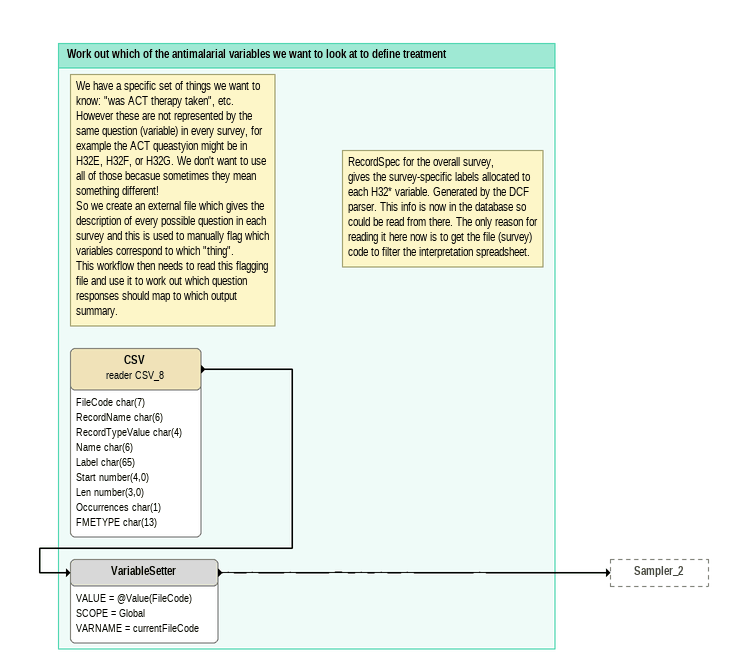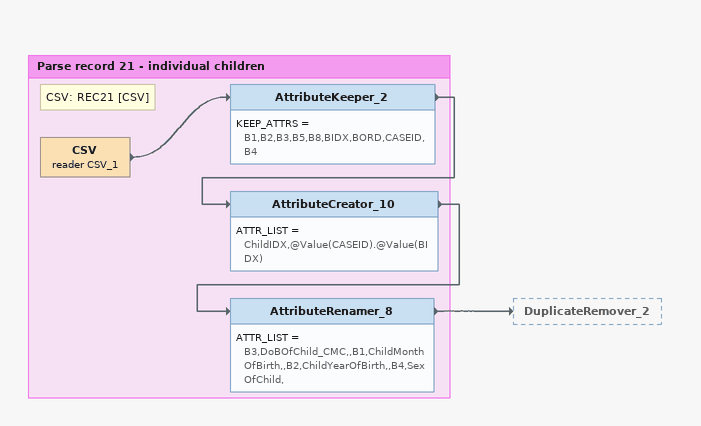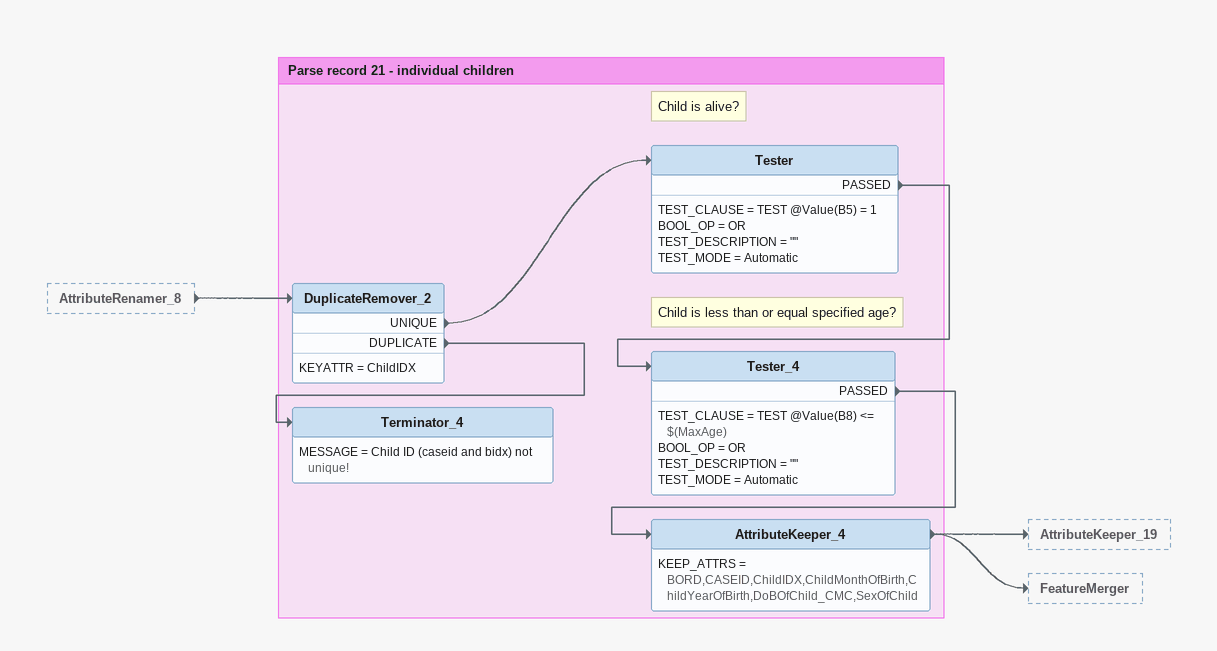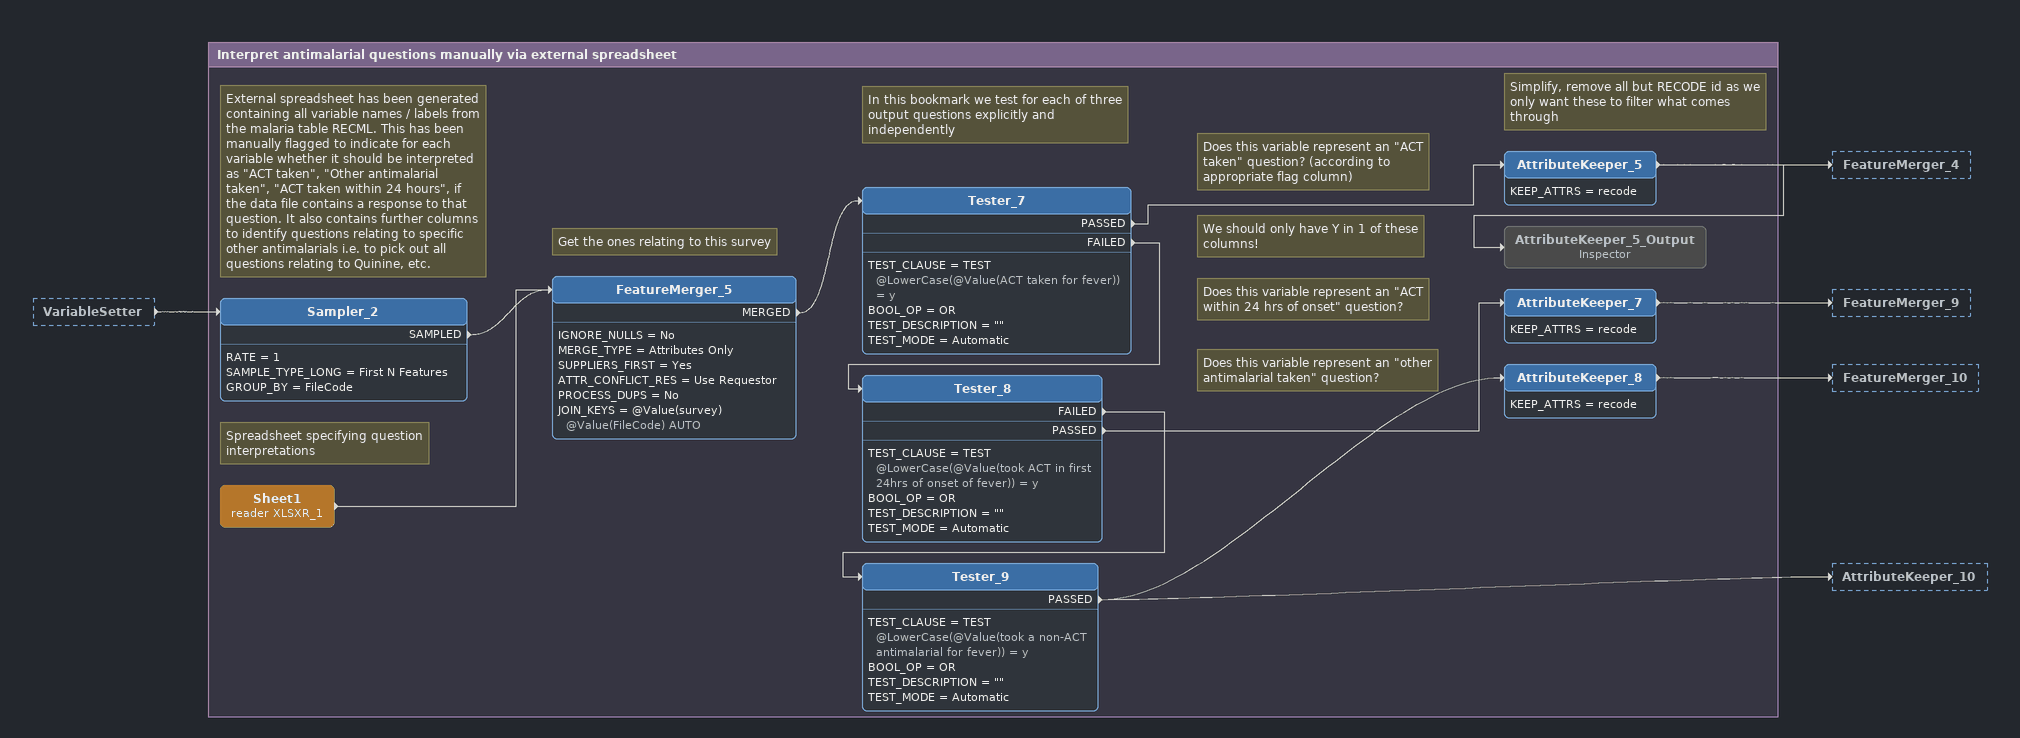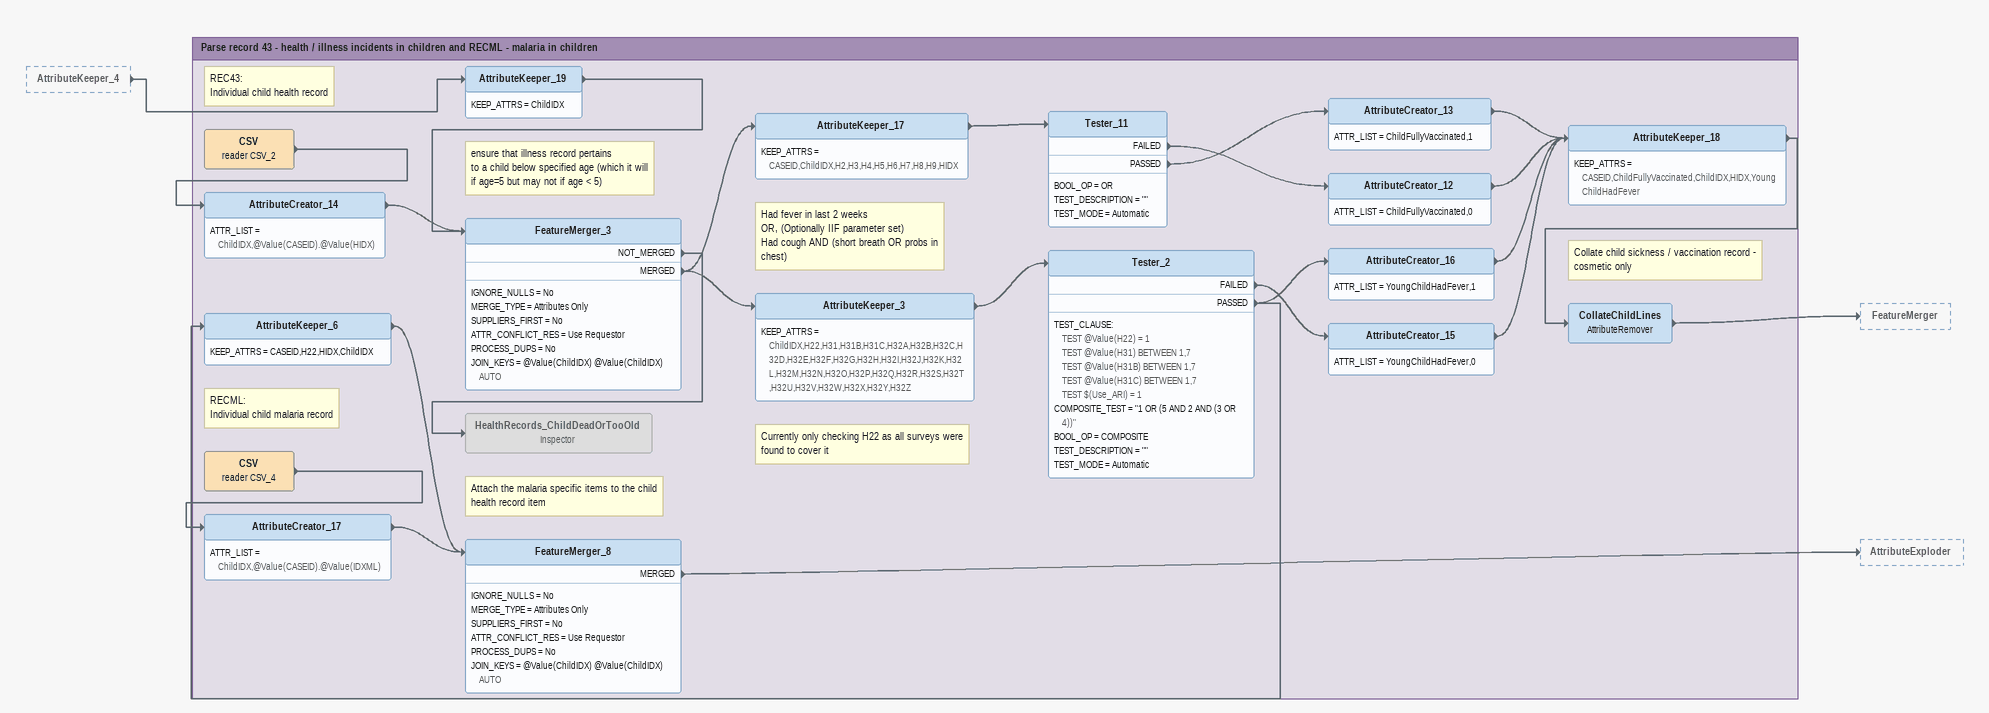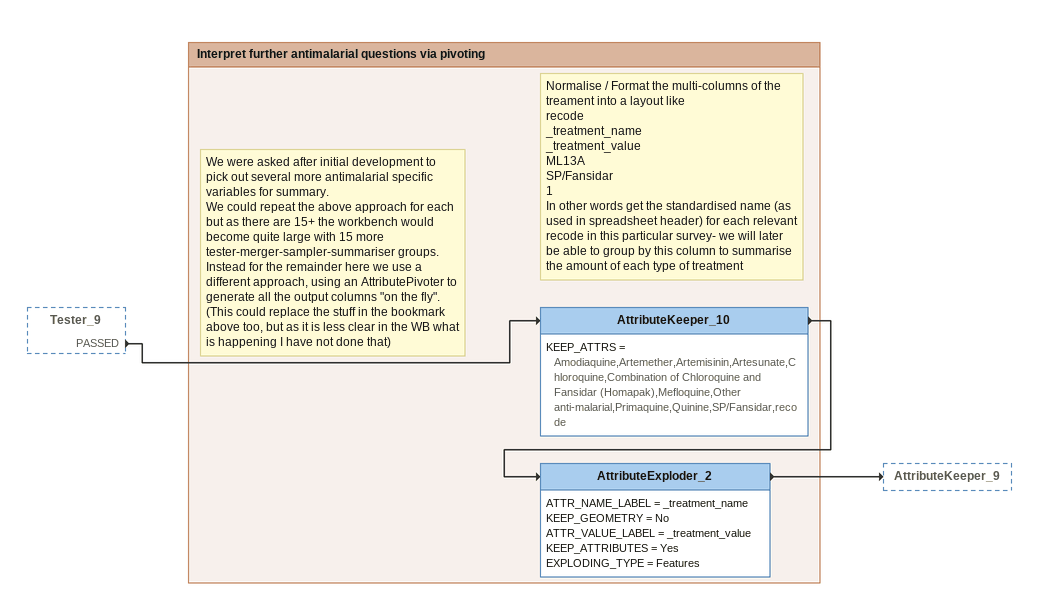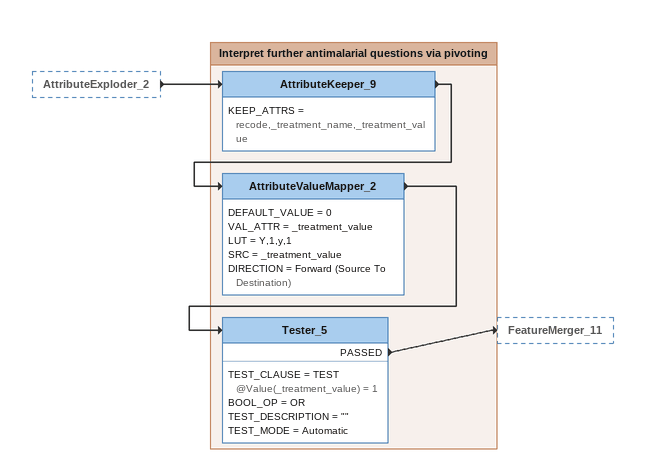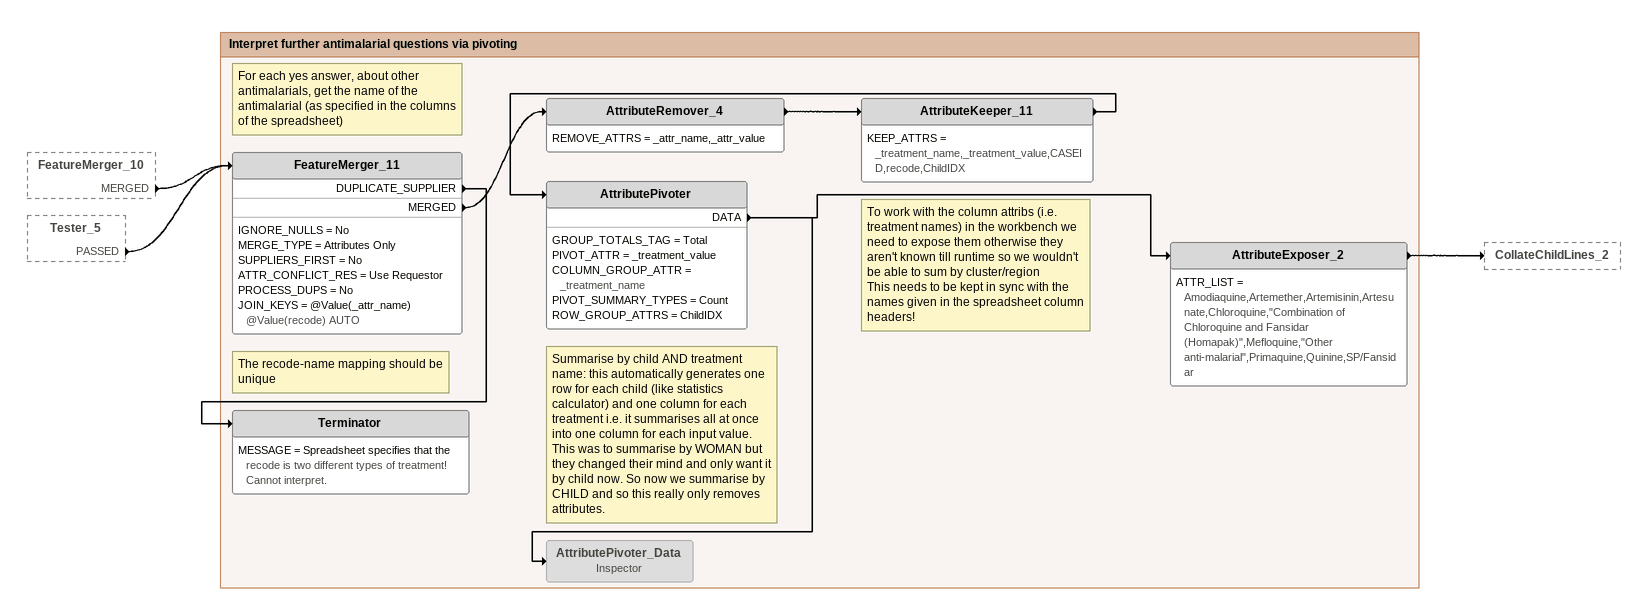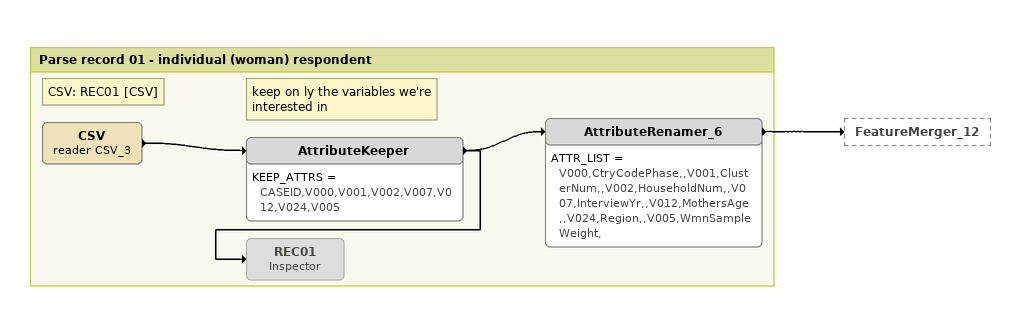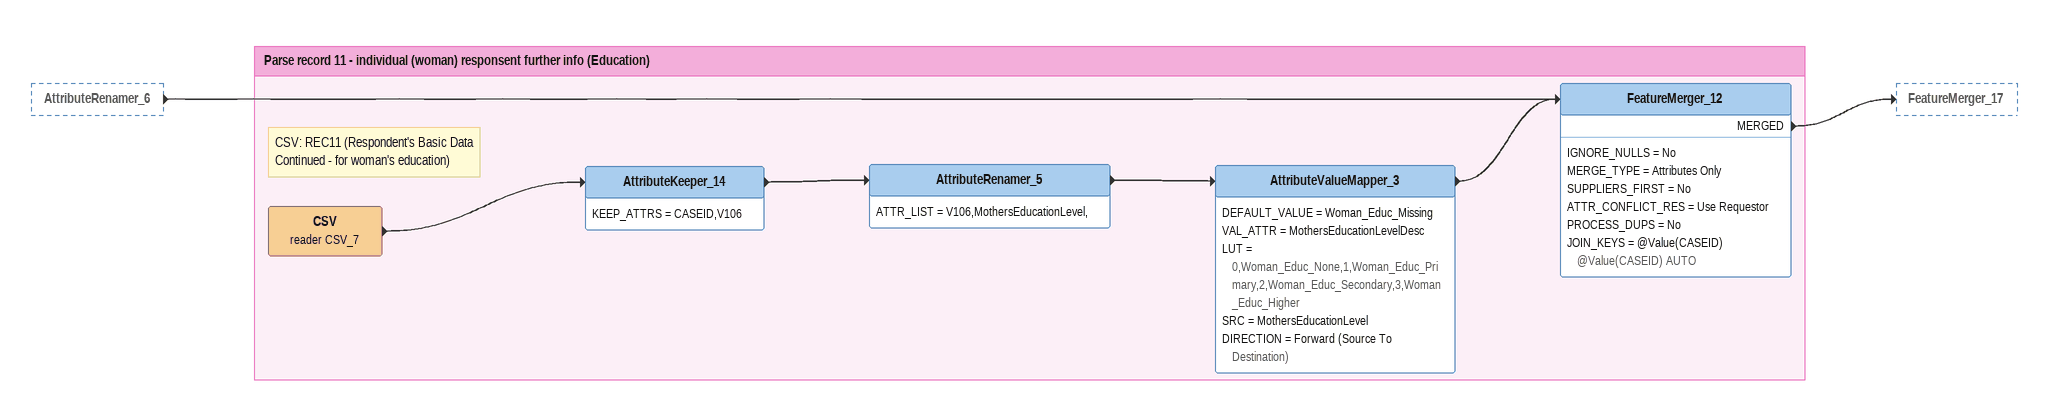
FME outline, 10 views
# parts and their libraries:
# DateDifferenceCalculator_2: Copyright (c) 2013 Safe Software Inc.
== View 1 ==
Bookmark: Work out which of the antimalarial variables we want to look at to define treatment
Note: We have a specific set of things we want to know: "was ACT therapy taken", etc. / However these are not represented by the same question (variable) in every survey, for example the ACT queastyion might be in H32E, H32F, or H32G. We don't want to use all of those becasue sometimes they mean something different! / So we create an external file which gives the description of every possible question in each survey and this is used to manually flag which variables correspond to which "thing". / This workflow then needs to read this flagging file and use it to work out which question responses should map to which output summary.
Note: RecordSpec for the overall survey, / gives the survey-specific labels allocated to each H32* variable. Generated by the DCF parser. This info is now in the database so could be read from there. The only reason for reading it here now is to get the file (survey) code to filter the interpretation spreadsheet.
CSV (reader CSV_8)
    attributes: FileCode char(7), RecordName char(6), RecordTypeValue char(4), Name char(6), Label char(65), Start number(4,0), Len number(3,0), Occurrences char(1), FMETYPE char(13)
    -> VariableSetter
VariableSetter
    VALUE = @Value(FileCode)
    SCOPE = Global
    VARNAME = currentFileCode
    -> Sampler_2

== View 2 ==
Bookmark: Parse record 21 - individual children
Note: CSV: REC21 [CSV]
CSV (reader CSV_1)
    -> AttributeKeeper_2
AttributeKeeper_2
    KEEP_ATTRS = B1,B2,B3,B5,B8,BIDX,BORD,CASEID,B4
    -> AttributeCreator_10
AttributeCreator_10
    ATTR_LIST = ChildIDX,@Value(CASEID).@Value(BIDX)
    -> AttributeRenamer_8
AttributeRenamer_8
    ATTR_LIST = B3,DoBOfChild_CMC,,B1,ChildMonthOfBirth,,B2,ChildYearOfBirth,,B4,SexOfChild,
    -> DuplicateRemover_2

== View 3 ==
AttributeRenamer_8 [outside]
    -> DuplicateRemover_2

Bookmark: Parse record 21 - individual children
DuplicateRemover_2
    KEYATTR = ChildIDX
    UNIQUE -> Tester
    DUPLICATE -> Terminator_4
Note: Child is alive?
Tester
    TEST_CLAUSE = TEST @Value(B5) = 1
    BOOL_OP = OR
    TEST_DESCRIPTION = ""
    TEST_MODE = Automatic
    PASSED -> Tester_4
Note: Child is less than or equal specified age?
Tester_4
    TEST_CLAUSE = TEST @Value(B8) <= $(MaxAge)
    BOOL_OP = OR
    TEST_DESCRIPTION = ""
    TEST_MODE = Automatic
    PASSED -> AttributeKeeper_4
AttributeKeeper_4
    KEEP_ATTRS = BORD,CASEID,ChildIDX,ChildMonthOfBirth,ChildYearOfBirth,DoBOfChild_CMC,SexOfChild
    -> AttributeKeeper_19
    -> FeatureMerger
Terminator_4
    MESSAGE = Child ID (caseid and bidx) not unique!

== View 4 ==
VariableSetter [outside]
    -> Sampler_2

Bookmark: Interpret antimalarial questions manually via external spreadsheet
Note: Spreadsheet specifying question interpretations
Sheet1 (reader XLSXR_1)
    -> FeatureMerger_5
Note: External spreadsheet has been generated containing all variable names / labels from the malaria table RECML. This has been manually flagged to indicate for each variable whether it should be interpreted as "ACT taken", "Other antimalarial taken", "ACT taken within 24 hours", if the data file contains a response to that question. It also contains further columns to identify questions relating to specific other antimalarials i.e. to pick out all questions relating to Quinine, etc.
Sampler_2
    RATE = 1
    SAMPLE_TYPE_LONG = First N Features
    GROUP_BY = FileCode
    SAMPLED -> FeatureMerger_5
Note: Get the ones relating to this survey
FeatureMerger_5
    IGNORE_NULLS = No
    MERGE_TYPE = Attributes Only
    SUPPLIERS_FIRST = Yes
    ATTR_CONFLICT_RES = Use Requestor
    PROCESS_DUPS = No
    JOIN_KEYS = @Value(survey) @Value(FileCode) AUTO
    MERGED -> Tester_7
Note: In this bookmark we test for each of three output questions explicitly and independently
Note: Does this variable represent an "ACT taken" question? (according to appropriate flag column)
Note: We should only have Y in 1 of these columns!
Tester_7
    TEST_CLAUSE = TEST @LowerCase(@Value(ACT taken for fever)) = y
    BOOL_OP = OR
    TEST_DESCRIPTION = ""
    TEST_MODE = Automatic
    PASSED -> AttributeKeeper_5
    FAILED -> Tester_8
Note: Simplify, remove all but RECODE id as we only want these to filter what comes through
AttributeKeeper_5
    KEEP_ATTRS = recode
    -> FeatureMerger_4
    -> AttributeKeeper_5_Output
AttributeKeeper_5_Output: Inspector [off]
Note: Does this variable represent an "ACT within 24 hrs of onset" question?
Tester_8
    TEST_CLAUSE = TEST @LowerCase(@Value(took ACT in first 24hrs of onset of fever)) = y
    BOOL_OP = OR
    TEST_DESCRIPTION = ""
    TEST_MODE = Automatic
    FAILED -> Tester_9
    PASSED -> AttributeKeeper_7
AttributeKeeper_7
    KEEP_ATTRS = recode
    -> FeatureMerger_9
Note: Does this variable represent an "other antimalarial taken" question?
Tester_9
    TEST_CLAUSE = TEST @LowerCase(@Value(took a non-ACT antimalarial for fever)) = y
    BOOL_OP = OR
    TEST_DESCRIPTION = ""
    TEST_MODE = Automatic
    PASSED -> AttributeKeeper_8
    PASSED -> AttributeKeeper_10
AttributeKeeper_8
    KEEP_ATTRS = recode
    -> FeatureMerger_10

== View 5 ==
AttributeKeeper_4 [outside]
    -> AttributeKeeper_19

Bookmark: Parse record 43 - health / illness incidents in children and RECML - malaria in children
AttributeKeeper_19
    KEEP_ATTRS = ChildIDX
    -> FeatureMerger_3
Note: REC43: / Individual child health record
CSV (reader CSV_2)
    -> AttributeCreator_14
AttributeCreator_14
    ATTR_LIST = ChildIDX,@Value(CASEID).@Value(HIDX)
    -> FeatureMerger_3
Note: ensure that illness record pertains / to a child below specified age (which it will / if age=5 but may not if age < 5)
FeatureMerger_3
    IGNORE_NULLS = No
    MERGE_TYPE = Attributes Only
    SUPPLIERS_FIRST = No
    ATTR_CONFLICT_RES = Use Requestor
    PROCESS_DUPS = No
    JOIN_KEYS = @Value(ChildIDX) @Value(ChildIDX) AUTO
    NOT_MERGED -> HealthRecords_ChildDeadOrTooOld
    MERGED -> AttributeKeeper_3
    MERGED -> AttributeKeeper_17
AttributeKeeper_17
    KEEP_ATTRS = CASEID,ChildIDX,H2,H3,H4,H5,H6,H7,H8,H9,HIDX
    -> Tester_11
Tester_11
    BOOL_OP = OR
    TEST_DESCRIPTION = ""
    TEST_MODE = Automatic
    FAILED -> AttributeCreator_12
    PASSED -> AttributeCreator_13
AttributeCreator_13
    ATTR_LIST = ChildFullyVaccinated,1
    -> AttributeKeeper_18
AttributeCreator_12
    ATTR_LIST = ChildFullyVaccinated,0
    -> AttributeKeeper_18
AttributeKeeper_3
    KEEP_ATTRS = ChildIDX,H22,H31,H31B,H31C,H32A,H32B,H32C,H32D,H32E,H32F,H32G,H32H,H32I,H32J,H32K,H32L,H32M,H32N,H32O,H32P,H32Q,H32R,H32S,H32T,H32U,H32V,H32W,H32X,H32Y,H32Z
    -> Tester_2
Note: Had fever in last 2 weeks / OR, (Optionally IIF parameter set) / Had cough AND (short breath OR probs in chest)
Note: Currently only checking H22 as all surveys were found to cover it
Tester_2
    TEST_CLAUSE:
      TEST @Value(H22) = 1
      TEST @Value(H31) BETWEEN 1,7
      TEST @Value(H31B) BETWEEN 1,7
      TEST @Value(H31C) BETWEEN 1,7
      TEST $(Use_ARI) = 1
    COMPOSITE_TEST = "1 OR (5 AND 2 AND (3 OR 4))"
    BOOL_OP = COMPOSITE
    TEST_DESCRIPTION = ""
    TEST_MODE = Automatic
    FAILED -> AttributeCreator_15
    PASSED -> AttributeKeeper_6
    PASSED -> AttributeCreator_16
AttributeCreator_16
    ATTR_LIST = YoungChildHadFever,1
    -> AttributeKeeper_18
AttributeCreator_15
    ATTR_LIST = YoungChildHadFever,0
    -> AttributeKeeper_18
AttributeKeeper_18
    KEEP_ATTRS = CASEID,ChildFullyVaccinated,ChildIDX,HIDX,YoungChildHadFever
    -> CollateChildLines
Note: Collate child sickness / vaccination record - cosmetic only
CollateChildLines: AttributeRemover
    -> FeatureMerger
AttributeKeeper_6
    KEEP_ATTRS = CASEID,H22,HIDX,ChildIDX
    -> FeatureMerger_8
HealthRecords_ChildDeadOrTooOld: Inspector [off]
Note: RECML: / Individual child malaria record
CSV (reader CSV_4)
    -> AttributeCreator_17
AttributeCreator_17
    ATTR_LIST = ChildIDX,@Value(CASEID).@Value(IDXML)
    -> FeatureMerger_8
Note: Attach the malaria specific items to the child health record item
FeatureMerger_8
    IGNORE_NULLS = No
    MERGE_TYPE = Attributes Only
    SUPPLIERS_FIRST = No
    ATTR_CONFLICT_RES = Use Requestor
    PROCESS_DUPS = No
    JOIN_KEYS = @Value(ChildIDX) @Value(ChildIDX) AUTO
    MERGED -> AttributeExploder

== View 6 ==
Tester_9 [outside]
    PASSED -> AttributeKeeper_10

Bookmark: Interpret further antimalarial questions via pivoting
Note: We were asked after initial development to pick out several more antimalarial specific variables for summary. / We could repeat the above approach for each but as there are 15+ the workbench would become quite large with 15 more tester-merger-sampler-summariser groups. / Instead for the remainder here we use a different approach, using an AttributePivoter to generate all the output columns "on the fly". / (This could replace the stuff in the bookmark above too, but as it is less clear in the WB what is happening I have not done that)
Note: Normalise / Format the multi-columns of the treament into a layout like / recode / _treatment_name / _treatment_value / ML13A / SP/Fansidar / 1 / In other words get the standardised name (as used in spreadsheet header) for each relevant recode in this particular survey- we will later be able to group by this column to summarise the amount of each type of treatment
AttributeKeeper_10
    KEEP_ATTRS = Amodiaquine,Artemether,Artemisinin,Artesunate,Chloroquine,Combination of Chloroquine and Fansidar (Homapak),Mefloquine,Other anti-malarial,Primaquine,Quinine,SP/Fansidar,recode
    -> AttributeExploder_2
AttributeExploder_2
    ATTR_NAME_LABEL = _treatment_name
    KEEP_GEOMETRY = No
    ATTR_VALUE_LABEL = _treatment_value
    KEEP_ATTRIBUTES = Yes
    EXPLODING_TYPE = Features
    -> AttributeKeeper_9

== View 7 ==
AttributeExploder_2 [outside]
    -> AttributeKeeper_9

Bookmark: Interpret further antimalarial questions via pivoting
AttributeKeeper_9
    KEEP_ATTRS = recode,_treatment_name,_treatment_value
    -> AttributeValueMapper_2
AttributeValueMapper_2
    DEFAULT_VALUE = 0
    VAL_ATTR = _treatment_value
    LUT = Y,1,y,1
    SRC = _treatment_value
    DIRECTION = Forward (Source To Destination)
    -> Tester_5
Tester_5
    TEST_CLAUSE = TEST @Value(_treatment_value) = 1
    BOOL_OP = OR
    TEST_DESCRIPTION = ""
    TEST_MODE = Automatic
    PASSED -> FeatureMerger_11

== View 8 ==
FeatureMerger_10 [outside]
    MERGED -> FeatureMerger_11
Tester_5 [outside]
    PASSED -> FeatureMerger_11

Bookmark: Interpret further antimalarial questions via pivoting
Note: For each yes answer, about other antimalarials, get the name of the antimalarial (as specified in the columns of the spreadsheet)
FeatureMerger_11
    IGNORE_NULLS = No
    MERGE_TYPE = Attributes Only
    SUPPLIERS_FIRST = No
    ATTR_CONFLICT_RES = Use Requestor
    PROCESS_DUPS = No
    JOIN_KEYS = @Value(_attr_name) @Value(recode) AUTO
    DUPLICATE_SUPPLIER -> Terminator
    MERGED -> AttributeRemover_4
AttributeRemover_4
    REMOVE_ATTRS = _attr_name,_attr_value
    -> AttributeKeeper_11
AttributeKeeper_11
    KEEP_ATTRS = _treatment_name,_treatment_value,CASEID,recode,ChildIDX
    -> AttributePivoter
Note: Summarise by child AND treatment name: this automatically generates one row for each child (like statistics calculator) and one column for each treatment i.e. it summarises all at once into one column for each input value. / This was to summarise by WOMAN but they changed their mind and only want it by child now. So now we summarise by CHILD and so this really only removes attributes.
AttributePivoter
    GROUP_TOTALS_TAG = Total
    PIVOT_ATTR = _treatment_value
    COLUMN_GROUP_ATTR = _treatment_name
    PIVOT_SUMMARY_TYPES = Count
    ROW_GROUP_ATTRS = ChildIDX
    DATA -> AttributePivoter_Data
    DATA -> AttributeExposer_2
Note: To work with the column attribs (i.e. treatment names) in the workbench we need to expose them otherwise they aren't known till runtime so we wouldn't be able to sum by cluster/region / This needs to be kept in sync with the names given in the spreadsheet column headers!
AttributeExposer_2
    ATTR_LIST = Amodiaquine,Artemether,Artemisinin,Artesunate,Chloroquine,"Combination of Chloroquine and Fansidar (Homapak)",Mefloquine,"Other anti-malarial",Primaquine,Quinine,SP/Fansidar
    -> CollateChildLines_2
AttributePivoter_Data: Inspector [off]
Note: The recode-name mapping should be unique
Terminator
    MESSAGE = Spreadsheet specifies that the recode is two different types of treatment! Cannot interpret.

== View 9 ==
Bookmark: Parse record 01 - individual (woman) respondent
Note: CSV: REC01 [CSV]
CSV (reader CSV_3)
    -> AttributeKeeper
Note: keep on ly the variables we're interested in
AttributeKeeper
    KEEP_ATTRS = CASEID,V000,V001,V002,V007,V012,V024,V005
    -> REC01
    -> AttributeRenamer_6
AttributeRenamer_6
    ATTR_LIST = V000,CtryCodePhase,,V001,ClusterNum,,V002,HouseholdNum,,V007,InterviewYr,,V012,MothersAge,,V024,Region,,V005,WmnSampleWeight,
    -> FeatureMerger_12
REC01: Inspector [off]

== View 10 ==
AttributeRenamer_6 [outside]
    -> FeatureMerger_12

Bookmark: Parse record 11 - individual (woman) responsent further info (Education)
Note: CSV: REC11 (Respondent's Basic Data Continued - for woman's education)
CSV (reader CSV_7)
    -> AttributeKeeper_14
AttributeKeeper_14
    KEEP_ATTRS = CASEID,V106
    -> AttributeRenamer_5
AttributeRenamer_5
    ATTR_LIST = V106,MothersEducationLevel,
    -> AttributeValueMapper_3
AttributeValueMapper_3
    DEFAULT_VALUE = Woman_Educ_Missing
    VAL_ATTR = MothersEducationLevelDesc
    LUT = 0,Woman_Educ_None,1,Woman_Educ_Primary,2,Woman_Educ_Secondary,3,Woman_Educ_Higher
    SRC = MothersEducationLevel
    DIRECTION = Forward (Source To Destination)
    -> FeatureMerger_12
FeatureMerger_12
    IGNORE_NULLS = No
    MERGE_TYPE = Attributes Only
    SUPPLIERS_FIRST = No
    ATTR_CONFLICT_RES = Use Requestor
    PROCESS_DUPS = No
    JOIN_KEYS = @Value(CASEID) @Value(CASEID) AUTO
    MERGED -> FeatureMerger_17
